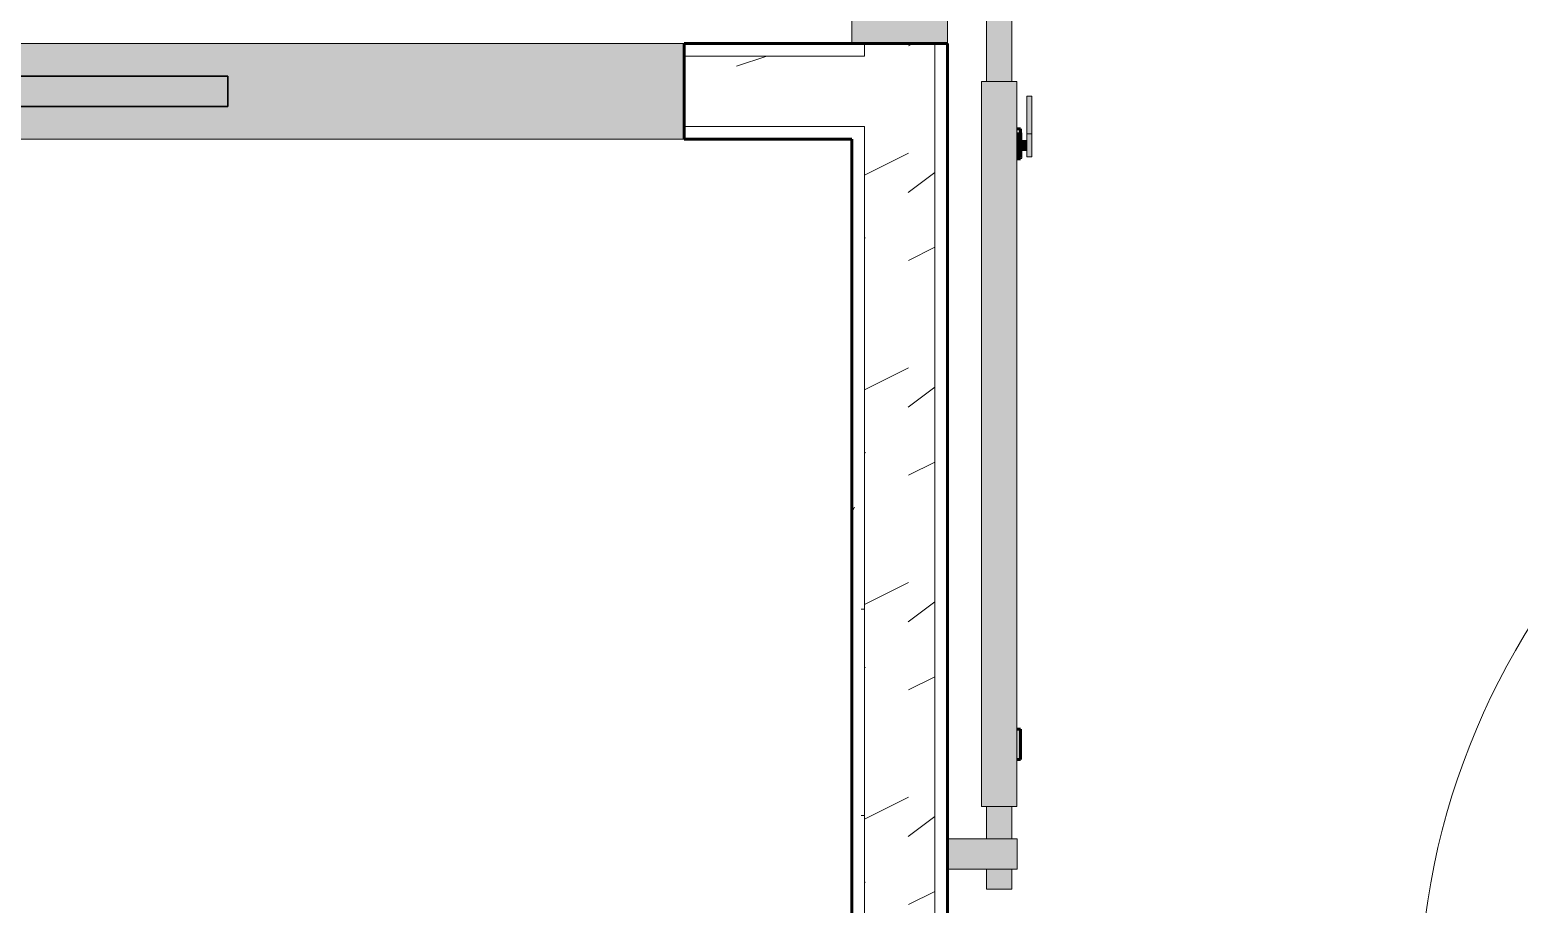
# Model space of a CAD drawing. Header units: inches. Extents: x -4061 to -1937, y 9836 to 11171.
# Drawn here: x -2825.8 to -2751.8, y 10480.7 to 10524.1 of the extents above; entities that cross this region are included whole.
import ezdxf

# ---------------------------------------------------------------- set-up
doc = ezdxf.new("R2010")
doc.units = ezdxf.units.IN
doc.header["$MEASUREMENT"] = 0
for name, color, linetype, lineweight in [('0-1', 7, 'Continuous', 5), ('0-2', 250, 'Continuous', 9), ('A-DOOR', 31, 'Continuous', 18), ('A-DOOR-1', 250, 'Continuous', 9), ('A-DOOR-2', 50, 'Continuous', 30), ('A-DOOR-3', 90, 'Continuous', 18), ('A-DOOR-4', 135, 'Continuous', 18), ('A-DOOR-5', 7, 'Continuous', 18), ('A-DOOR-6', 10, 'Continuous', 60), ('A-DOOR-7', 31, 'Continuous', 30), ('A-DOOR-8', 31, 'Continuous', 9), ('A-DOOR-FRAM', 31, 'Continuous', 30), ('A-WALL-1', 8, 'Continuous', 5), ('A-WALL-2', 10, 'Continuous', 60), ('A-WALL-3', 7, 'Continuous', 18), ('A-WALL-PATT-1', 250, 'Continuous', 9), ('A-WALL-PATT-2', 253, 'Continuous', 9)]:
    doc.layers.add(name, color=color, linetype=linetype, lineweight=lineweight)
pattern_1 = [(0, (-127.185, -364.175), (20.48, 5.12), [0.845, -14.515, 0.845, -14.515, -81.92]), (0, (-127.185, -364.175), (20.48, 5.12), [-30.72, 0.845, -29.875, 0.845, -14.515, -35.84]), (0, (-127.185, -364.175), (20.48, 5.12), [-76.8, 0.845, -9.395, 0.845, -24.755]), (120, (-119.505, -361.615), (-14.67405, 15.1762003), [0.845, -14.515, 0.845, -14.515, -81.92]), (120, (-119.505, -361.615), (-14.67405, 15.1762003), [-30.72, 0.845, -29.875, 0.845, -14.515, -35.84]), (120, (-119.505, -361.615), (-14.67405, 15.1762003), [-76.8, 0.845, -9.395, 0.845, -24.755]), (240, (-116.945, -351.375), (-5.80595, -20.2962003), [0.845, -14.515, 0.845, -14.515, -81.92]), (240, (-116.945, -351.375), (-5.80595, -20.2962003), [-30.72, 0.845, -29.875, 0.845, -14.515, -35.84]), (240, (-116.945, -351.375), (-5.80595, -20.2962003), [-76.8, 0.845, -9.395, 0.845, -24.755])]
pattern_2 = [(216.87, (-122.92, -353.513), (31.9871619, 21.32545714), [5.331, -47.981]), (206.565, (-116.522, -356.711), (-10.662476, -10.6620098), [11.921, -11.921]), (198.435, (-116.522, -362.043), (-21.3244936, -10.6625869), [6.744, -26.974])]

# ---------------------------------------------------------------- blocks, each defined once
blk = doc.blocks.new('Pocket_Door_2385 - 34_ x 80_-1722096-ENLARGED RCP - 3RD FLOOR PLAN - WEST')
at = {"layer": 'A-DOOR-2'}
for p, q in [((-39.667, -0.75), (-39.667, 0.75)), ((-39.667, 0.75), (-5.667, 0.75)), ((-5.667, 0.75), (-5.667, -0.75)), ((-5.667, -0.75), (-39.667, -0.75))]:
    blk.add_line(p, q, dxfattribs=at)
blk = doc.blocks.new('Interior_barn_door_18732 - Interior_barn_door_18732-1655839-ENLARGED RCP - 3RD FLOOR PLAN - WEST')
at = {"layer": 'A-DOOR-3'}
for points in [[(-23.441, -5.823), (-23.682, -5.823), (-23.658, -6.073), (-23.441, -6.073), (-23.441, -6)], [(-22.691, -5.823), (-23.441, -5.823), (-23.441, -6.073), (-22.691, -6.073), (-22.691, -6)], [(-22.45, -6), (-22.474, -5.823), (-22.691, -5.823), (-22.691, -6.073), (-22.45, -6.073)], [(-22.488, -6.323), (-23.631, -6.323), (-23.631, -6.573), (-22.488, -6.562), (-22.488, -6.367)], [(-22.825, -6.073), (-23.307, -6.073), (-23.283, -6.323), (-22.825, -6.323)], [(-20.632, -6.573), (-20.632, -6.323), (-22.488, -6.323), (-22.488, -6.573), (-20.666, -6.573)]]:
    blk.add_hatch(color=256, dxfattribs=at).paths.add_polyline_path(points, flags=0)
at = {"layer": 'A-DOOR-4'}
h = blk.add_hatch(color=256, dxfattribs=at)
h.paths.add_polyline_path([(20, -5.846), (20, -2.375), (18.5, -2.375), (18.5, -5.846)], flags=0)
h.paths.add_polyline_path([(-57.5, -4.782), (-57.5, -2.375), (-59, -2.375), (-59, -5.846), (-57.5, -5.823), (-57.5, -4.786)], flags=0)
h = blk.add_hatch(color=256, dxfattribs=at)
h.paths.add_polyline_path([(21, -4.635), (21, -4.323), (20, -4.345), (20, -4.948), (21, -4.948), (21, -4.786)], flags=0)
h.paths.add_polyline_path([(18.5, -4.506), (18.5, -4.323), (-19.896, -4.344), (-19.896, -4.948), (18.5, -4.943), (18.5, -4.51)], flags=0)
h.paths.add_polyline_path([(-55.896, -4.629), (-55.896, -4.323), (-57.5, -4.344), (-57.5, -4.948), (-55.896, -4.948), (-55.896, -4.635)], flags=0)
h.paths.add_polyline_path([(-59, -4.506), (-59, -4.323), (-60, -4.344), (-60, -4.948), (-59, -4.948), (-59, -4.634)], flags=0)
for points in [[(-19.896, -4.073), (-55.896, -4.073), (-55.896, -5.823), (-19.896, -5.823), (-19.896, -5.025)], [(-52.058, -5.846), (-52.058, -5.823), (-53.558, -5.846), (-53.558, -6), (-52.058, -6)]]:
    blk.add_hatch(color=256, dxfattribs=at).paths.add_polyline_path(points, flags=0)
h = blk.add_hatch(color=256, dxfattribs=at)
h.paths.add_polyline_path([(21, -5.489), (21, -4.948), (20, -4.95), (20, -5.573), (21, -5.552)], flags=0)
h.paths.add_polyline_path([(18.5, -5.26), (18.5, -4.948), (-19.896, -4.948), (-19.896, -5.573), (18.5, -5.552), (18.5, -5.264)], flags=0)
h.paths.add_polyline_path([(-55.896, -5.484), (-55.896, -4.948), (-57.5, -4.948), (-57.5, -5.573), (-55.896, -5.548), (-55.896, -5.489)], flags=0)
h.paths.add_polyline_path([(-59, -5.025), (-59, -4.948), (-60, -4.948), (-60, -5.573), (-59, -5.551), (-59, -5.108)], flags=0)
h = blk.add_hatch(color=256, dxfattribs=at)
h.paths.add_polyline_path([(-22.234, -6), (-22.234, -5.823), (-22.45, -5.823), (-22.45, -6)], flags=0)
h.paths.add_polyline_path([(-23.682, -5.823), (-23.734, -5.823), (-23.734, -6), (-23.682, -6)], flags=0)
at = {"layer": 'A-DOOR-1'}
for p, q in [((-23.691, -5.823), (-23.691, -6.073)), ((-22.441, -6.073), (-22.441, -5.823)), ((-23.682, -6.073), (-23.691, -6.073)), ((-23.691, -6.073), (-23.441, -6.073)), ((-22.488, -6.323), (-23.631, -6.323)), ((-23.631, -6.323), (-23.631, -6.573)), ((-23.631, -6.573), (-22.488, -6.573)), ((-23.441, -6.073), (-22.691, -6.073)), ((-23.316, -6.073), (-23.316, -6.323)), ((-23.316, -6.073), (-23.316, -6.323)), ((-22.816, -6.323), (-22.816, -6.073)), ((-22.816, -6.323), (-22.816, -6.073)), ((-22.691, -6.073), (-22.441, -6.073)), ((-22.486, -6.573), (-22.486, -6.323)), ((-22.441, -6.073), (-22.45, -6.073)), ((-20.62, -6.573), (-20.62, -6.323))]:
    blk.add_line(p, q, dxfattribs=at)
for points, knots in [([(-22.489, -6.573), (-22.396, -6.573), (-22.104, -6.573), (-21.532, -6.573), (-21.005, -6.573), (-20.736, -6.573), (-20.609, -6.573), (-20.622, -6.573), (-20.641, -6.573)], [0.1495851, 0.1495851, 0.1495851, 0.1495851, 0.2105513, 0.2964689, 0.3707648, 0.4376596, 0.4969616, 0.5310493, 0.5310493, 0.5310493, 0.5310493]), ([(-20.639, -6.323), (-20.62, -6.323), (-20.611, -6.323), (-20.735, -6.323), (-21.006, -6.323), (-21.528, -6.323), (-22.116, -6.323), (-22.378, -6.323), (-22.476, -6.323)], [-0.5310493, -0.5310493, -0.5310493, -0.5310493, -0.4969616, -0.4376596, -0.3707648, -0.2964689, -0.2105513, -0.1495851, -0.1495851, -0.1495851, -0.1495851])]:
    blk.add_open_spline(points, degree=3, knots=knots, dxfattribs=at)
at = {"layer": 'A-DOOR-5'}
for p, q in [((-59, -5.846), (-59, -2.375)), ((-57.5, -2.375), (-57.5, -5.846)), ((-59, -4.323), (-60, -4.323)), ((-60, -4.323), (-60, -4.948)), ((-55.896, -4.323), (-57.5, -4.323)), ((-55.896, -5.823), (-55.896, -4.073)), ((-55.896, -4.073), (-19.896, -4.073)), ((-19.896, -4.073), (-19.896, -5.823)), ((18.5, -4.323), (-19.896, -4.323)), ((-60, -4.948), (-60, -5.573)), ((-60, -5.573), (-59, -5.573)), ((-57.5, -5.846), (-59, -5.846)), ((-57.5, -5.573), (-55.896, -5.573)), ((-19.896, -5.823), (-55.896, -5.823)), ((-19.896, -5.573), (18.5, -5.573))]:
    blk.add_line(p, q, dxfattribs=at)
at = {"layer": 'A-DOOR-6'}
for p, q in [((-53.558, -6), (-53.558, -5.823)), ((-52.058, -5.823), (-52.058, -6)), ((-23.734, -6), (-23.734, -5.823)), ((-22.234, -5.823), (-22.234, -6)), ((-52.058, -6), (-53.558, -6)), ((-23.682, -6), (-23.734, -6)), ((-22.234, -6), (-22.45, -6))]:
    blk.add_line(p, q, dxfattribs=at)
blk = doc.blocks.new('CTR - 1st Phase - Unit Layouts_rvt-1-ENLARGED RCP - 3RD FLOOR PLAN - WEST')
at = {"layer": 'A-WALL-1'}
for points in [[(-2780.174, 10523.45), (-2780.174, 10559.45), (-2784.924, 10559.45), (-2784.924, 10523.45), (-2780.799, 10523.45)], [(-2793.247, 10518.7), (-2793.247, 10523.45), (-2827.247, 10523.45), (-2827.247, 10522.575), (-2863.247, 10522.575), (-2863.247, 10519.575), (-2827.247, 10519.575), (-2827.247, 10518.7), (-2798.401, 10518.7)]]:
    blk.add_hatch(color=256, dxfattribs=at).paths.add_polyline_path(points, flags=0)
at = {"layer": 'A-WALL-PATT-1'}
h = blk.add_hatch(dxfattribs=at)
h.set_pattern_fill('FP_1', color=256, style=0, pattern_type=2)
h.set_pattern_definition(pattern_1)
h.paths.add_polyline_path([(-2784.299, 10475.13), (-2784.299, 10519.325), (-2784.924, 10519.325), (-2784.924, 10475.13)], flags=0)
h.paths.add_polyline_path([(-2784.924, 10522.825), (-2784.299, 10522.825), (-2784.299, 10523.45), (-2784.924, 10523.45)], flags=0)
h.paths.add_polyline_path([(-2784.299, 10559.45), (-2784.299, 10562.552), (-2784.924, 10562.552), (-2784.924, 10559.45)], flags=0)
h = blk.add_hatch(dxfattribs=at)
h.set_pattern_fill('FP_1', color=256, style=0, pattern_type=2)
h.set_pattern_definition(pattern_1)
h.paths.add_polyline_path([(-2793.247, 10522.825), (-2784.924, 10522.825), (-2784.924, 10523.45), (-2793.247, 10523.45)], flags=0)
h.paths.add_polyline_path([(-2859.717, 10522.825), (-2827.247, 10522.825), (-2827.247, 10523.45), (-2913.324, 10523.441), (-2913.324, 10522.825), (-2863.247, 10522.825)], flags=0)
h = blk.add_hatch(dxfattribs=at)
h.set_pattern_fill('FP_1', color=256, style=0, pattern_type=2)
h.set_pattern_definition(pattern_1)
h.paths.add_polyline_path([(-2784.924, 10518.7), (-2784.933, 10519.325), (-2793.247, 10519.325), (-2793.247, 10518.7)], flags=0)
h.paths.add_polyline_path([(-2827.247, 10518.7), (-2827.247, 10519.325), (-2913.324, 10519.316), (-2913.324, 10518.7), (-2859.624, 10518.7)], flags=0)
at = {"layer": 'A-WALL-PATT-2'}
h = blk.add_hatch(dxfattribs=at)
h.set_pattern_fill('FP_2', color=256, style=0, pattern_type=2)
h.set_pattern_definition(pattern_2)
h.paths.add_polyline_path([(-2783.072, 10475.13), (-2780.799, 10475.13), (-2780.799, 10523.45), (-2784.299, 10523.45), (-2784.299, 10475.13)], flags=0)
h.paths.add_polyline_path([(-2784.299, 10559.45), (-2780.799, 10559.45), (-2780.799, 10563.177), (-2784.299, 10563.177), (-2784.299, 10562.552)], flags=0)
h = blk.add_hatch(dxfattribs=at)
h.set_pattern_fill('FP_2', color=256, style=0, pattern_type=2)
h.set_pattern_definition(pattern_2)
h.paths.add_polyline_path([(-2784.299, 10519.325), (-2784.299, 10522.825), (-2793.247, 10522.825), (-2793.247, 10519.325), (-2784.924, 10519.325)], flags=0)
h.paths.add_polyline_path([(-2893.849, 10519.325), (-2827.247, 10519.325), (-2827.247, 10519.575), (-2863.247, 10519.575), (-2863.247, 10522.575), (-2827.247, 10522.575), (-2827.247, 10522.825), (-2913.324, 10522.819), (-2913.324, 10519.325), (-2911.849, 10519.325)], flags=0)
at = {"layer": 'A-WALL-2'}
for p, q in [((-2793.247, 10523.45), (-2784.924, 10523.45)), ((-2793.247, 10518.7), (-2793.247, 10523.45)), ((-2784.924, 10523.45), (-2780.174, 10523.45)), ((-2780.174, 10523.45), (-2780.174, 10475.13)), ((-2784.924, 10518.7), (-2793.247, 10518.7)), ((-2784.924, 10479.439), (-2784.924, 10518.7))]:
    blk.add_line(p, q, dxfattribs=at)
at = {"layer": 'A-WALL-3'}
for p, q in [((-2784.924, 10559.45), (-2784.924, 10523.45)), ((-2780.174, 10523.45), (-2780.174, 10559.45)), ((-2793.247, 10523.45), (-2827.247, 10523.45)), ((-2784.299, 10522.825), (-2784.299, 10523.45)), ((-2780.799, 10475.13), (-2780.799, 10523.45)), ((-2784.924, 10522.825), (-2793.247, 10522.825)), ((-2784.299, 10522.825), (-2784.924, 10522.825)), ((-2784.924, 10519.325), (-2793.247, 10519.325)), ((-2784.299, 10519.325), (-2784.924, 10519.325)), ((-2784.299, 10475.13), (-2784.299, 10519.325)), ((-2827.247, 10518.7), (-2793.247, 10518.7))]:
    blk.add_line(p, q, dxfattribs=at)
at = {"layer": '0-2', "rotation": 89.99999999996984}
blk.add_blockref('Interior_barn_door_18732 - Interior_barn_door_18732-1655839-ENLARGED RCP - 3RD FLOOR PLAN - WEST', (-2782.549, 10541.45), dxfattribs=at)
at = {"layer": '0-2'}
blk.add_blockref('Pocket_Door_2385 - 34_ x 80_-1722096-ENLARGED RCP - 3RD FLOOR PLAN - WEST', (-2810.247, 10521.075), dxfattribs=at)
blk = doc.blocks.new('HOLLOW METAL - UNIT DOOR-1759144-ENLARGED RCP - 3RD FLOOR PLAN - WEST')
at = {"layer": 'A-DOOR-7'}
for p, q in [((18, 38.25), (16.25, 38.25)), ((16.25, 38.25), (16.25, 2.25)), ((18, 2.25), (18, 38.25)), ((16.25, 2.25), (18, 2.25))]:
    blk.add_line(p, q, dxfattribs=at)
at = {"layer": 'A-DOOR-8'}
blk.add_arc((18, 2.25), 36, 90, 180, dxfattribs=at)
at = {"layer": 'A-DOOR-FRAM'}
for p, q in [((-18, 2.25), (-20, 2.25)), ((-20, 2.25), (-20, -3.5)), ((-18, 0.3125), (-18, 2.25)), ((18, 2.25), (18, 0.3125)), ((20, 2.25), (18, 2.25)), ((20, -3.5), (20, 2.25)), ((-17.375, 0.3125), (-18, 0.3125)), ((-17.375, -1.5625), (-17.375, 0.3125)), ((18, 0.3125), (17.375, 0.3125)), ((17.375, 0.3125), (17.375, -1.5625)), ((-18, -3.5), (-18, -1.5625)), ((-18, -1.5625), (-17.375, -1.5625)), ((17.375, -1.5625), (18, -1.5625)), ((18, -1.5625), (18, -3.5)), ((-20, -3.5), (-18, -3.5)), ((18, -3.5), (20, -3.5))]:
    blk.add_line(p, q, dxfattribs=at)

msp = doc.modelspace()

# ---------------------------------------------------------------- block references
at = {"layer": '0-1'}
msp.add_blockref('CTR - 1st Phase - Unit Layouts_rvt-1-ENLARGED RCP - 3RD FLOOR PLAN - WEST', (0, 0), dxfattribs=at)
at = {"layer": 'A-DOOR'}
msp.add_blockref('HOLLOW METAL - UNIT DOOR-1759144-ENLARGED RCP - 3RD FLOOR PLAN - WEST', (-2738.724, 10473.139), dxfattribs=at)

doc.saveas('drawing.dxf')
